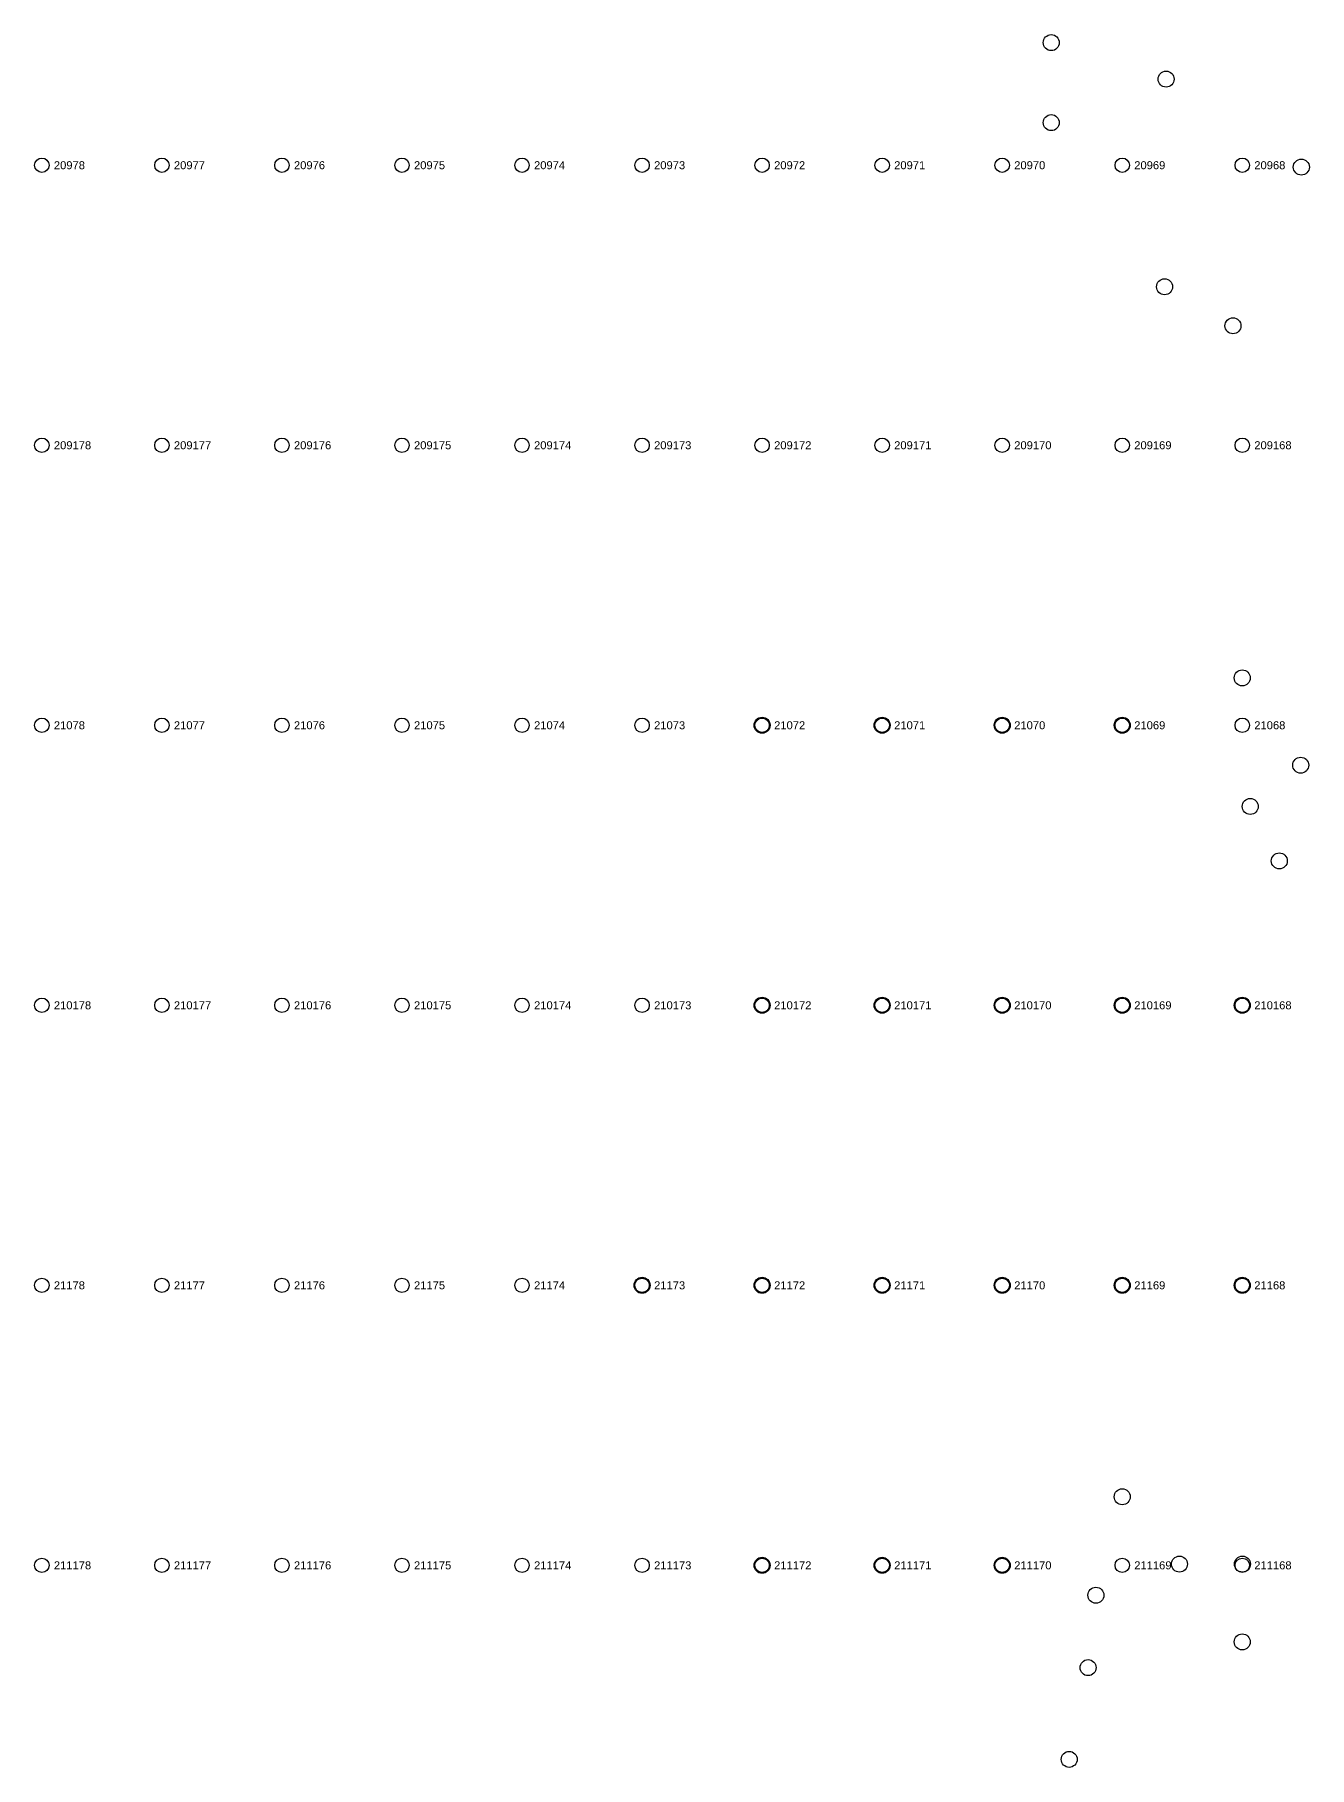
# Model space of a CAD drawing. Extents: x -5 to 376, y -217 to 241.
# Drawn here: x 49.6 to 90, y 14.5 to 69.5 of the extents above; entities that cross this region are included whole.
import ezdxf

# ---------------------------------------------------------------- set-up
doc = ezdxf.new("R2010")
doc.units = 0
for name, color, linetype in [('BOTTOM_PROBES', 1, 'CONTINUOUS'), ('FIXTURE_INTERFACE_PIN', 4, 'CONTINUOUS'), ('TESTER_INTERFACE_PIN', 144, 'CONTINUOUS'), ('TESTER_INTERFACE_PIN_LABEL', 144, 'CONTINUOUS')]:
    doc.layers.add(name, color=color, linetype=linetype)
doc.styles.get("Standard").update_dxf_attribs({"font": 'arial.ttf'})

msp = doc.modelspace()

# ---------------------------------------------------------------- linework, layer by layer
at = {"layer": 'BOTTOM_PROBES'}
for centre in [(81.84896, 69.23278), (85.49386, 68.07454), (81.84896, 66.69278), (89.78646, 65.28308), (85.4456, 61.48324), (87.6173, 60.24372), (89.76614, 46.29404), (88.16594, 44.9834), (89.08796, 43.25366), (85.91804, 20.93214), (87.91702, 20.93214), (83.26628, 19.94154), (83.01736, 17.64284), (82.41792, 14.732)]:
    msp.add_circle(centre, 0.254, dxfattribs=at)
at = {"layer": 'FIXTURE_INTERFACE_PIN'}
for centre in [(87.91194, 49.06518), (72.67194, 47.5615), (76.48194, 47.5615), (80.29194, 47.5615), (84.10194, 47.5615), (72.67194, 38.6715), (76.48194, 38.6715), (80.29194, 38.6715), (84.10194, 38.6715), (87.91194, 38.6715), (68.86194, 29.7815), (72.67194, 29.7815), (76.48194, 29.7815), (80.29194, 29.7815), (84.10194, 29.7815), (87.91194, 29.7815), (84.10194, 23.06828), (72.67194, 20.8915), (76.48194, 20.8915), (80.29194, 20.8915), (87.91194, 18.46072)]:
    msp.add_circle(centre, 0.254, dxfattribs=at)
at = {"layer": 'TESTER_INTERFACE_PIN'}
for centre in [(49.81194, 65.3415), (53.62194, 65.3415), (57.43194, 65.3415), (61.24194, 65.3415), (65.05194, 65.3415), (68.86194, 65.3415), (72.67194, 65.3415), (76.48194, 65.3415), (80.29194, 65.3415), (84.10194, 65.3415), (87.91194, 65.3415), (49.81194, 56.4515), (53.62194, 56.4515), (57.43194, 56.4515), (61.24194, 56.4515), (65.05194, 56.4515), (68.86194, 56.4515), (72.67194, 56.4515), (76.48194, 56.4515), (80.29194, 56.4515), (84.10194, 56.4515), (87.91194, 56.4515), (49.81194, 47.5615), (53.62194, 47.5615), (57.43194, 47.5615), (61.24194, 47.5615), (65.05194, 47.5615), (68.86194, 47.5615), (72.67194, 47.5615), (76.48194, 47.5615), (80.29194, 47.5615), (84.10194, 47.5615), (87.91194, 47.5615), (49.81194, 38.6715), (53.62194, 38.6715), (57.43194, 38.6715), (61.24194, 38.6715), (65.05194, 38.6715), (68.86194, 38.6715), (72.67194, 38.6715), (76.48194, 38.6715), (80.29194, 38.6715), (84.10194, 38.6715), (87.91194, 38.6715), (49.81194, 29.7815), (53.62194, 29.7815), (57.43194, 29.7815), (61.24194, 29.7815), (65.05194, 29.7815), (68.86194, 29.7815), (72.67194, 29.7815), (76.48194, 29.7815), (80.29194, 29.7815), (84.10194, 29.7815), (87.91194, 29.7815), (49.81194, 20.8915), (53.62194, 20.8915), (57.43194, 20.8915), (61.24194, 20.8915), (65.05194, 20.8915), (68.86194, 20.8915), (72.67194, 20.8915), (76.48194, 20.8915), (80.29194, 20.8915), (84.10194, 20.8915), (87.91194, 20.8915)]:
    msp.add_circle(centre, 0.2286, dxfattribs=at)

# ---------------------------------------------------------------- texts
at = {"layer": 'TESTER_INTERFACE_PIN_LABEL'}
for s, p in [('20978', (50.19294, 65.2145)), ('20977', (54.00294, 65.2145)), ('20976', (57.81294, 65.2145)), ('20975', (61.62294, 65.2145)), ('20974', (65.43294, 65.2145)), ('20973', (69.24294, 65.2145)), ('20972', (73.05294, 65.2145)), ('20971', (76.86294, 65.2145)), ('20970', (80.67294, 65.2145)), ('20969', (84.48294, 65.2145)), ('20968', (88.29294, 65.2145)), ('209178', (50.19294, 56.3245)), ('209177', (54.00294, 56.3245)), ('209176', (57.81294, 56.3245)), ('209175', (61.62294, 56.3245)), ('209174', (65.43294, 56.3245)), ('209173', (69.24294, 56.3245)), ('209172', (73.05294, 56.3245)), ('209171', (76.86294, 56.3245)), ('209170', (80.67294, 56.3245)), ('209169', (84.48294, 56.3245)), ('209168', (88.29294, 56.3245)), ('21078', (50.19294, 47.4345)), ('21077', (54.00294, 47.4345)), ('21076', (57.81294, 47.4345)), ('21075', (61.62294, 47.4345)), ('21074', (65.43294, 47.4345)), ('21073', (69.24294, 47.4345)), ('21072', (73.05294, 47.4345)), ('21071', (76.86294, 47.4345)), ('21070', (80.67294, 47.4345)), ('21069', (84.48294, 47.4345)), ('21068', (88.29294, 47.4345)), ('210178', (50.19294, 38.5445)), ('210177', (54.00294, 38.5445)), ('210176', (57.81294, 38.5445)), ('210175', (61.62294, 38.5445)), ('210174', (65.43294, 38.5445)), ('210173', (69.24294, 38.5445)), ('210172', (73.05294, 38.5445)), ('210171', (76.86294, 38.5445)), ('210170', (80.67294, 38.5445)), ('210169', (84.48294, 38.5445)), ('210168', (88.29294, 38.5445)), ('21178', (50.19294, 29.6545)), ('21177', (54.00294, 29.6545)), ('21176', (57.81294, 29.6545)), ('21175', (61.62294, 29.6545)), ('21174', (65.43294, 29.6545)), ('21173', (69.24294, 29.6545)), ('21172', (73.05294, 29.6545)), ('21171', (76.86294, 29.6545)), ('21170', (80.67294, 29.6545)), ('21169', (84.48294, 29.6545)), ('21168', (88.29294, 29.6545)), ('211178', (50.19294, 20.7645)), ('211177', (54.00294, 20.7645)), ('211176', (57.81294, 20.7645)), ('211175', (61.62294, 20.7645)), ('211174', (65.43294, 20.7645)), ('211173', (69.24294, 20.7645)), ('211172', (73.05294, 20.7645)), ('211171', (76.86294, 20.7645)), ('211170', (80.67294, 20.7645)), ('211169', (84.48294, 20.7645)), ('211168', (88.29294, 20.7645))]:
    msp.add_text(s, height=0.254, dxfattribs=at).set_placement(p)

doc.saveas('drawing.dxf')
